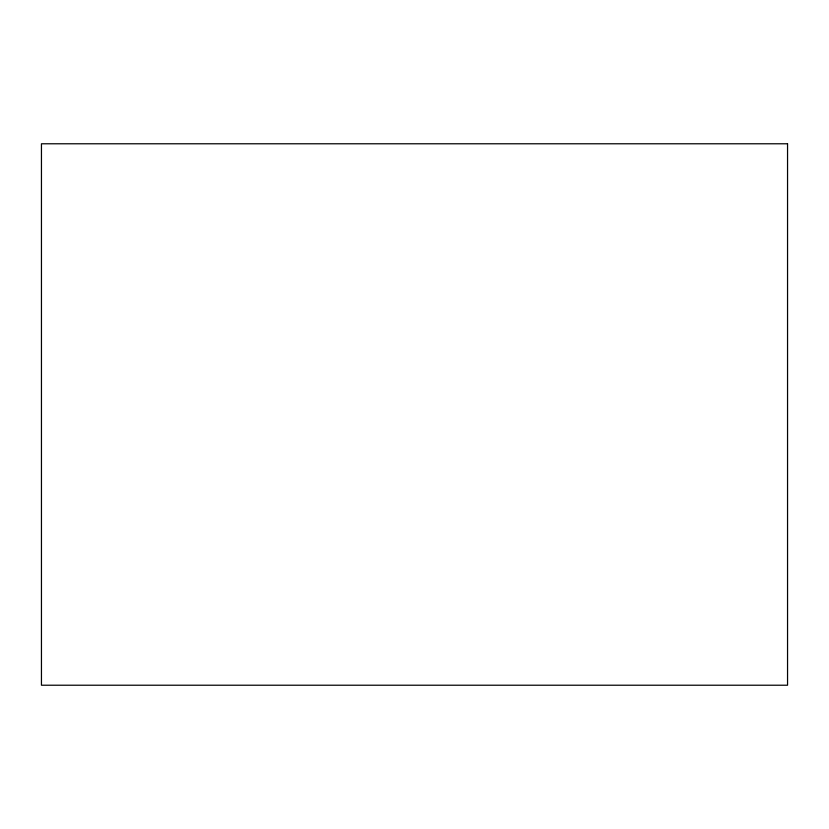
<?xml version="1.0" encoding="UTF-8"?>
<svg xmlns="http://www.w3.org/2000/svg" width="829" height="829" viewBox="0 0 829 829"><rect width="100%" height="100%" fill="white"/><g stroke="black" fill="none" stroke-linecap="round" stroke-linejoin="round"><path stroke-width="1.24" d="M787.55 143.78L41.45 143.78L41.45 685.22L787.55 685.22L787.55 143.78"/></g></svg>
